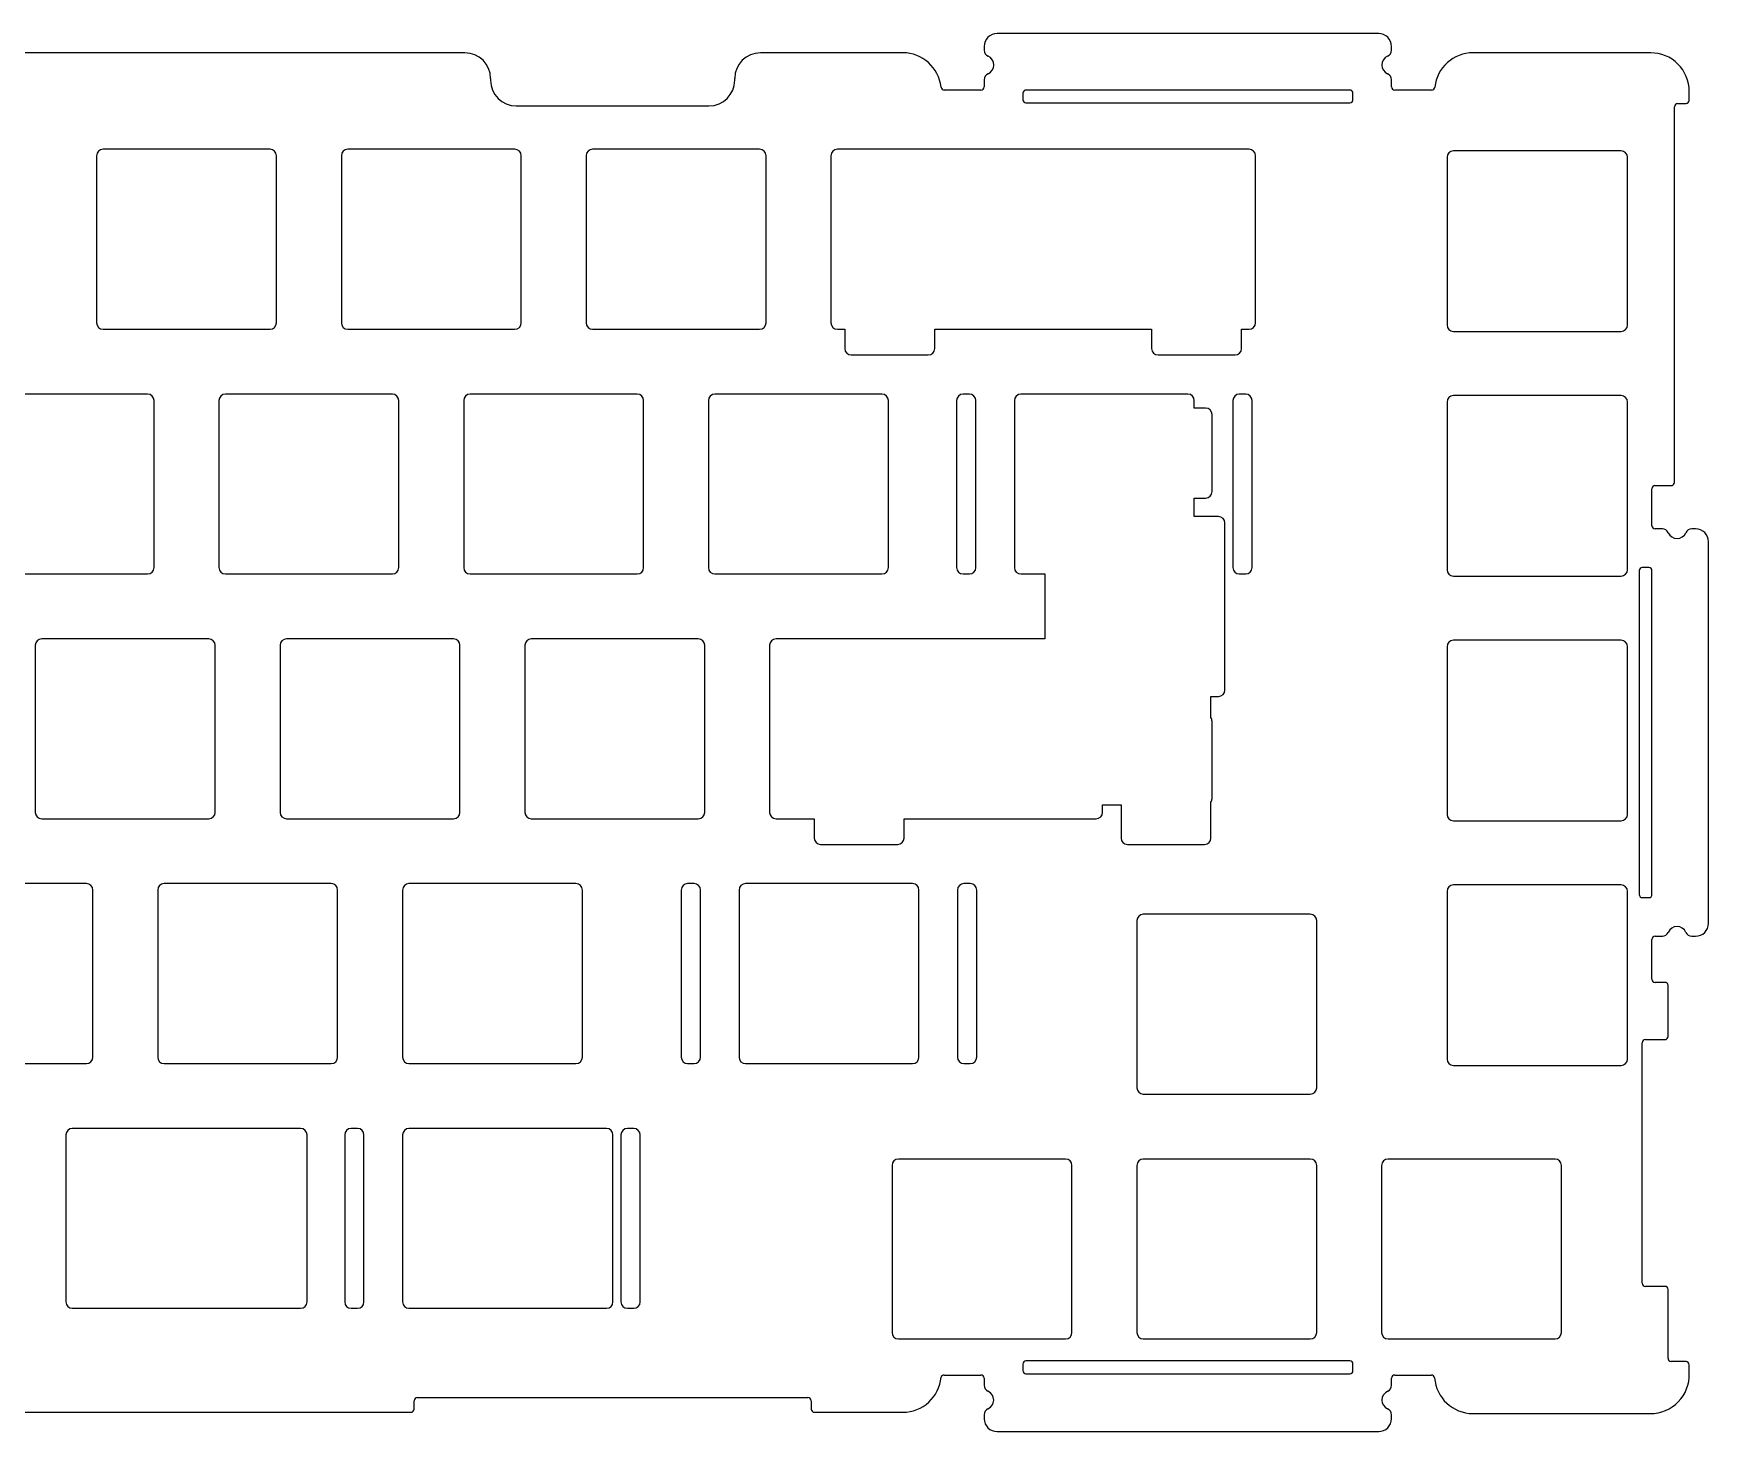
# Model space of a CAD drawing. Header units: millimetres. Extents: x 16 to 338, y 31 to 139.
# Drawn here: x 207.6 to 337.9, y 30.6 to 139.4 of the extents above; entities that cross this region are included whole.
import ezdxf

# ---------------------------------------------------------------- set-up
doc = ezdxf.new("R2010")
doc.units = ezdxf.units.MM

msp = doc.modelspace()

# ---------------------------------------------------------------- linework, layer by layer
at = {"color": 18, "linetype": 'Continuous', "lineweight": 25, "true_color": 0x000000}
for points in [[(281.58, 138.42), (281.58, 138.12)], [(312.28, 139.42), (282.58, 139.42)], [(313.28, 138.12), (313.28, 138.42)], [(241.16, 137.92), (199.32, 137.92)], [(275.24, 137.92), (264.16, 137.92)], [(333.45, 137.92), (319.63, 137.92)], [(243.16, 135.92), (243.16, 135.79)], [(262.16, 135.79), (262.16, 135.92)], [(281.58, 135.83), (281.58, 135.27)], [(313.28, 135.27), (313.28, 135.83)], [(281.33, 135.02), (278.47, 135.02)], [(284.58, 134.77), (284.58, 134.27)], [(310.03, 135.02), (284.83, 135.02)], [(310.28, 134.27), (310.28, 134.77)], [(316.4, 135.02), (313.53, 135.02)], [(336.45, 134.22), (336.45, 134.92)], [(245.16, 133.79), (260.16, 133.79)], [(284.83, 134.02), (310.03, 134.02)], [(335.3, 104.49), (335.3, 133.72)], [(335.55, 133.97), (336.2, 133.97)], [(226, 130.41), (213, 130.41)], [(245.05, 130.41), (232.05, 130.41)], [(264.1, 130.41), (251.1, 130.41)], [(302.2, 130.41), (270.15, 130.41)], [(212.5, 129.91), (212.5, 116.91)], [(226.5, 116.91), (226.5, 129.91)], [(231.55, 129.91), (231.55, 116.91)], [(245.55, 116.91), (245.55, 129.91)], [(250.6, 129.91), (250.6, 116.91)], [(264.6, 116.91), (264.6, 129.91)], [(269.65, 129.91), (269.65, 116.91)], [(302.7, 116.91), (302.7, 129.91)], [(317.6, 129.79), (317.6, 116.74)], [(331.15, 130.29), (318.1, 130.29)], [(331.65, 116.74), (331.65, 129.79)], [(213, 116.41), (226, 116.41)], [(232.05, 116.41), (245.05, 116.41)], [(251.1, 116.41), (264.1, 116.41)], [(270.15, 116.41), (270.73, 116.41)], [(270.73, 116.41), (270.73, 114.91)], [(277.73, 114.91), (277.73, 116.41)], [(277.73, 116.41), (294.61, 116.41)], [(294.61, 116.41), (294.61, 114.91)], [(301.61, 114.91), (301.61, 116.41)], [(301.61, 116.41), (302.2, 116.41)], [(318.1, 116.24), (331.15, 116.24)], [(271.23, 114.41), (277.23, 114.41)], [(295.11, 114.41), (301.11, 114.41)], [(216.47, 111.36), (203.47, 111.36)], [(216.97, 97.86), (216.97, 110.86)], [(222.02, 110.86), (222.02, 97.86)], [(235.52, 111.36), (222.52, 111.36)], [(236.02, 97.86), (236.02, 110.86)], [(241.07, 110.86), (241.07, 97.86)], [(254.57, 111.36), (241.57, 111.36)], [(255.07, 97.86), (255.07, 110.86)], [(260.12, 110.86), (260.12, 97.86)], [(273.62, 111.36), (260.62, 111.36)], [(274.12, 97.86), (274.12, 110.86)], [(279.43, 110.86), (279.43, 97.86)], [(280.43, 111.36), (279.93, 111.36)], [(280.93, 97.86), (280.93, 110.86)], [(283.93, 110.86), (283.93, 97.86)], [(297.43, 111.36), (284.43, 111.36)], [(297.93, 110.27), (297.93, 110.86)], [(300.93, 110.86), (300.93, 97.86)], [(301.93, 111.36), (301.43, 111.36)], [(302.43, 97.86), (302.43, 110.86)], [(331.15, 111.24), (318.1, 111.24)], [(298.81, 110.27), (297.93, 110.27)], [(299.31, 103.77), (299.31, 109.77)], [(317.6, 110.74), (317.6, 97.69)], [(331.65, 97.69), (331.65, 110.74)], [(297.93, 101.83), (297.93, 103.27)], [(297.93, 103.27), (298.81, 103.27)], [(333.55, 101.12), (333.55, 103.99)], [(333.77, 104.24), (335.05, 104.24)], [(299.81, 101.83), (297.93, 101.83)], [(300.31, 88.33), (300.31, 101.33)], [(334.36, 100.87), (333.8, 100.87)], [(336.95, 100.87), (336.65, 100.87)], [(337.95, 70.17), (337.95, 99.87)], [(333.3, 97.87), (332.8, 97.87)], [(203.47, 97.36), (216.47, 97.36)], [(222.52, 97.36), (235.52, 97.36)], [(241.57, 97.36), (254.57, 97.36)], [(260.62, 97.36), (273.62, 97.36)], [(279.93, 97.36), (280.43, 97.36)], [(284.43, 97.36), (286.31, 97.36)], [(286.31, 97.36), (286.31, 92.31)], [(301.43, 97.36), (301.93, 97.36)], [(318.1, 97.19), (331.15, 97.19)], [(332.55, 97.62), (332.55, 72.42)], [(333.55, 72.42), (333.55, 97.62)], [(207.73, 91.81), (207.73, 78.81)], [(221.23, 92.31), (208.23, 92.31)], [(221.73, 78.81), (221.73, 91.81)], [(226.78, 91.81), (226.78, 78.81)], [(240.28, 92.31), (227.28, 92.31)], [(240.78, 78.81), (240.78, 91.81)], [(245.83, 91.81), (245.83, 78.81)], [(259.33, 92.31), (246.33, 92.31)], [(259.83, 78.81), (259.83, 91.81)], [(264.88, 91.81), (264.88, 78.81)], [(286.31, 92.31), (265.38, 92.31)], [(317.6, 91.7), (317.6, 78.65)], [(331.15, 92.2), (318.1, 92.2)], [(331.65, 78.65), (331.65, 91.7)], [(299.23, 86.18), (299.23, 87.83)], [(299.23, 87.83), (299.81, 87.83)], [(299.31, 79.89), (299.31, 85.89)], [(299.23, 76.81), (299.23, 79.61)], [(208.23, 78.31), (221.23, 78.31)], [(227.28, 78.31), (240.28, 78.31)], [(246.33, 78.31), (259.33, 78.31)], [(265.38, 78.31), (268.35, 78.31)], [(268.35, 78.31), (268.35, 76.81)], [(275.35, 76.81), (275.35, 78.31)], [(275.35, 78.31), (290.29, 78.31)], [(290.79, 78.81), (290.79, 79.39)], [(290.79, 79.39), (292.23, 79.39)], [(292.23, 79.39), (292.23, 76.81)], [(318.1, 78.15), (331.15, 78.15)], [(268.85, 76.31), (274.85, 76.31)], [(292.73, 76.31), (298.73, 76.31)], [(211.71, 73.26), (198.71, 73.26)], [(230.76, 73.26), (217.76, 73.26)], [(249.81, 73.26), (236.81, 73.26)], [(259, 73.26), (258.5, 73.26)], [(276, 73.26), (263, 73.26)], [(280.5, 73.26), (280, 73.26)], [(331.15, 73.16), (318.1, 73.16)], [(212.21, 59.76), (212.21, 72.76)], [(217.26, 72.76), (217.26, 59.76)], [(231.26, 59.76), (231.26, 72.76)], [(236.31, 72.76), (236.31, 59.76)], [(250.31, 59.76), (250.31, 72.76)], [(258, 72.76), (258, 59.76)], [(259.5, 59.76), (259.5, 72.76)], [(262.5, 72.76), (262.5, 59.76)], [(276.5, 59.76), (276.5, 72.76)], [(279.5, 72.76), (279.5, 59.76)], [(281, 59.76), (281, 72.76)], [(317.6, 72.66), (317.6, 59.61)], [(331.65, 59.61), (331.65, 72.66)], [(332.8, 72.17), (333.3, 72.17)], [(306.96, 70.88), (293.96, 70.88)], [(293.46, 70.38), (293.46, 57.38)], [(307.46, 57.38), (307.46, 70.38)], [(333.8, 69.17), (334.36, 69.17)], [(336.65, 69.17), (336.95, 69.17)], [(333.55, 65.83), (333.55, 68.92)], [(334.65, 65.58), (333.8, 65.58)], [(334.8, 61.37), (334.8, 65.35)], [(332.8, 42.17), (332.8, 60.87)], [(333.05, 61.12), (334.55, 61.12)], [(198.71, 59.26), (211.71, 59.26)], [(217.76, 59.26), (230.76, 59.26)], [(236.81, 59.26), (249.81, 59.26)], [(258.5, 59.26), (259, 59.26)], [(263, 59.26), (276, 59.26)], [(280, 59.26), (280.5, 59.26)], [(318.1, 59.11), (331.15, 59.11)], [(293.96, 56.88), (306.96, 56.88)], [(210.11, 53.71), (210.11, 40.71)], [(228.38, 54.21), (210.61, 54.21)], [(228.88, 40.71), (228.88, 53.71)], [(231.81, 53.71), (231.81, 40.71)], [(232.81, 54.21), (232.31, 54.21)], [(233.31, 40.71), (233.31, 53.71)], [(236.31, 53.71), (236.31, 40.71)], [(252.19, 54.21), (236.81, 54.21)], [(252.69, 40.71), (252.69, 53.71)], [(253.31, 53.71), (253.31, 40.71)], [(254.31, 54.21), (253.81, 54.21)], [(254.81, 40.71), (254.81, 53.71)], [(274.41, 51.33), (274.41, 38.33)], [(287.91, 51.83), (274.91, 51.83)], [(288.41, 38.33), (288.41, 51.33)], [(293.46, 51.33), (293.46, 38.33)], [(306.96, 51.83), (293.96, 51.83)], [(307.46, 38.33), (307.46, 51.33)], [(312.51, 51.33), (312.51, 38.33)], [(326.01, 51.83), (313.01, 51.83)], [(326.51, 38.33), (326.51, 51.33)], [(334.55, 41.92), (333.05, 41.92)], [(334.8, 36.32), (334.8, 41.67)], [(210.61, 40.21), (228.38, 40.21)], [(232.31, 40.21), (232.81, 40.21)], [(236.81, 40.21), (252.19, 40.21)], [(253.81, 40.21), (254.31, 40.21)], [(274.91, 37.83), (287.91, 37.83)], [(293.96, 37.83), (306.96, 37.83)], [(313.01, 37.83), (326.01, 37.83)], [(284.58, 35.87), (284.58, 35.37)], [(310.03, 36.12), (284.83, 36.12)], [(310.28, 35.37), (310.28, 35.87)], [(336.2, 36.07), (335.05, 36.07)], [(336.45, 35.12), (336.45, 35.82)], [(278.47, 35.02), (281.33, 35.02)], [(281.58, 34.77), (281.58, 34.22)], [(284.83, 35.12), (310.03, 35.12)], [(313.28, 34.22), (313.28, 34.77)], [(313.53, 35.02), (316.38, 35.02)], [(237.21, 32.37), (237.21, 33.02)], [(237.46, 33.27), (267.86, 33.27)], [(268.11, 33.02), (268.11, 32.37)], [(199.32, 32.12), (236.96, 32.12)], [(268.36, 32.12), (275.24, 32.12)], [(281.58, 31.93), (281.58, 31.62)], [(313.28, 31.62), (313.28, 31.93)], [(319.61, 32.02), (333.43, 32.02)], [(282.58, 30.62), (312.28, 30.62)]]:
    msp.add_lwpolyline(points, dxfattribs=at)
for points in [[(282.58, 139.42), (282.03, 139.42), (281.58, 138.98), (281.58, 138.42)], [(313.28, 138.42), (313.28, 138.98), (312.83, 139.42), (312.28, 139.42)], [(243.16, 135.92), (243.16, 137.03), (242.27, 137.92), (241.16, 137.92)], [(264.16, 137.92), (263.06, 137.92), (262.16, 137.03), (262.16, 135.92)], [(278.22, 135.25), (278.05, 136.77), (276.77, 137.92), (275.24, 137.92)], [(281.58, 138.12), (281.58, 137.92), (281.7, 137.74), (281.88, 137.66)], [(312.98, 137.66), (313.16, 137.74), (313.28, 137.92), (313.28, 138.12)], [(319.63, 137.92), (318.1, 137.92), (316.81, 136.77), (316.65, 135.25)], [(243.16, 135.79), (243.16, 134.69), (244.06, 133.79), (245.16, 133.79)], [(260.16, 133.79), (261.27, 133.79), (262.16, 134.69), (262.16, 135.79)], [(281.88, 136.29), (281.7, 136.21), (281.58, 136.03), (281.58, 135.83)], [(313.28, 135.83), (313.28, 136.03), (313.16, 136.21), (312.98, 136.29)], [(278.22, 135.25), (278.23, 135.12), (278.34, 135.02), (278.47, 135.02)], [(281.33, 135.02), (281.47, 135.02), (281.58, 135.14), (281.58, 135.27)], [(284.83, 135.02), (284.69, 135.02), (284.58, 134.91), (284.58, 134.77)], [(284.58, 134.27), (284.58, 134.14), (284.69, 134.02), (284.83, 134.02)], [(310.28, 134.77), (310.28, 134.91), (310.17, 135.02), (310.03, 135.02)], [(310.03, 134.02), (310.17, 134.02), (310.28, 134.14), (310.28, 134.27)], [(316.4, 135.02), (316.52, 135.02), (316.63, 135.12), (316.65, 135.25)], [(335.55, 133.97), (335.41, 133.97), (335.3, 133.86), (335.3, 133.72)], [(336.2, 133.97), (336.34, 133.97), (336.45, 134.09), (336.45, 134.22)], [(213, 130.41), (212.72, 130.41), (212.5, 130.18), (212.5, 129.91)], [(226.5, 129.91), (226.5, 130.18), (226.27, 130.41), (226, 130.41)], [(232.05, 130.41), (231.77, 130.41), (231.55, 130.18), (231.55, 129.91)], [(245.55, 129.91), (245.55, 130.18), (245.32, 130.41), (245.05, 130.41)], [(251.1, 130.41), (250.82, 130.41), (250.6, 130.18), (250.6, 129.91)], [(264.6, 129.91), (264.6, 130.18), (264.37, 130.41), (264.1, 130.41)], [(270.15, 130.41), (269.87, 130.41), (269.65, 130.18), (269.65, 129.91)], [(302.7, 129.91), (302.7, 130.18), (302.47, 130.41), (302.2, 130.41)], [(318.1, 130.29), (317.82, 130.29), (317.6, 130.06), (317.6, 129.79)], [(331.65, 129.79), (331.65, 130.06), (331.42, 130.29), (331.15, 130.29)], [(212.5, 116.91), (212.5, 116.63), (212.72, 116.41), (213, 116.41)], [(226, 116.41), (226.27, 116.41), (226.5, 116.63), (226.5, 116.91)], [(231.55, 116.91), (231.55, 116.63), (231.77, 116.41), (232.05, 116.41)], [(245.05, 116.41), (245.32, 116.41), (245.55, 116.63), (245.55, 116.91)], [(250.6, 116.91), (250.6, 116.63), (250.82, 116.41), (251.1, 116.41)], [(264.1, 116.41), (264.37, 116.41), (264.6, 116.63), (264.6, 116.91)], [(269.65, 116.91), (269.65, 116.63), (269.87, 116.41), (270.15, 116.41)], [(302.2, 116.41), (302.47, 116.41), (302.7, 116.63), (302.7, 116.91)], [(317.6, 116.74), (317.6, 116.46), (317.82, 116.24), (318.1, 116.24)], [(331.15, 116.24), (331.42, 116.24), (331.65, 116.46), (331.65, 116.74)], [(270.73, 114.91), (270.73, 114.63), (270.96, 114.41), (271.23, 114.41)], [(277.23, 114.41), (277.51, 114.41), (277.73, 114.63), (277.73, 114.91)], [(294.61, 114.91), (294.61, 114.63), (294.83, 114.41), (295.11, 114.41)], [(301.11, 114.41), (301.38, 114.41), (301.61, 114.63), (301.61, 114.91)], [(216.97, 110.86), (216.97, 111.13), (216.75, 111.36), (216.47, 111.36)], [(222.52, 111.36), (222.24, 111.36), (222.02, 111.13), (222.02, 110.86)], [(236.02, 110.86), (236.02, 111.13), (235.8, 111.36), (235.52, 111.36)], [(241.57, 111.36), (241.29, 111.36), (241.07, 111.13), (241.07, 110.86)], [(255.07, 110.86), (255.07, 111.13), (254.85, 111.36), (254.57, 111.36)], [(260.62, 111.36), (260.34, 111.36), (260.12, 111.13), (260.12, 110.86)], [(274.12, 110.86), (274.12, 111.13), (273.9, 111.36), (273.62, 111.36)], [(279.93, 111.36), (279.66, 111.36), (279.43, 111.13), (279.43, 110.86)], [(280.93, 110.86), (280.93, 111.13), (280.71, 111.36), (280.43, 111.36)], [(284.43, 111.36), (284.16, 111.36), (283.93, 111.13), (283.93, 110.86)], [(297.93, 110.86), (297.93, 111.13), (297.71, 111.36), (297.43, 111.36)], [(301.43, 111.36), (301.16, 111.36), (300.93, 111.13), (300.93, 110.86)], [(302.43, 110.86), (302.43, 111.13), (302.21, 111.36), (301.93, 111.36)], [(318.1, 111.24), (317.82, 111.24), (317.6, 111.02), (317.6, 110.74)], [(331.65, 110.74), (331.65, 111.02), (331.42, 111.24), (331.15, 111.24)], [(299.31, 109.77), (299.31, 110.05), (299.09, 110.27), (298.81, 110.27)], [(335.05, 104.24), (335.19, 104.24), (335.3, 104.35), (335.3, 104.49)], [(298.81, 103.27), (299.09, 103.27), (299.31, 103.49), (299.31, 103.77)], [(333.77, 104.24), (333.65, 104.22), (333.55, 104.12), (333.55, 103.99)], [(300.31, 101.33), (300.31, 101.61), (300.09, 101.83), (299.81, 101.83)], [(333.55, 101.12), (333.55, 100.99), (333.66, 100.87), (333.8, 100.87)], [(334.82, 100.57), (334.74, 100.76), (334.56, 100.87), (334.36, 100.87)], [(336.65, 100.87), (336.45, 100.87), (336.27, 100.76), (336.19, 100.57)], [(337.95, 99.87), (337.95, 100.43), (337.5, 100.87), (336.95, 100.87)], [(216.47, 97.36), (216.75, 97.36), (216.97, 97.58), (216.97, 97.86)], [(222.02, 97.86), (222.02, 97.58), (222.24, 97.36), (222.52, 97.36)], [(235.52, 97.36), (235.8, 97.36), (236.02, 97.58), (236.02, 97.86)], [(241.07, 97.86), (241.07, 97.58), (241.29, 97.36), (241.57, 97.36)], [(254.57, 97.36), (254.85, 97.36), (255.07, 97.58), (255.07, 97.86)], [(260.12, 97.86), (260.12, 97.58), (260.34, 97.36), (260.62, 97.36)], [(273.62, 97.36), (273.9, 97.36), (274.12, 97.58), (274.12, 97.86)], [(279.43, 97.86), (279.43, 97.58), (279.66, 97.36), (279.93, 97.36)], [(280.43, 97.36), (280.71, 97.36), (280.93, 97.58), (280.93, 97.86)], [(283.93, 97.86), (283.93, 97.58), (284.16, 97.36), (284.43, 97.36)], [(300.93, 97.86), (300.93, 97.58), (301.16, 97.36), (301.43, 97.36)], [(301.93, 97.36), (302.21, 97.36), (302.43, 97.58), (302.43, 97.86)], [(332.8, 97.87), (332.66, 97.87), (332.55, 97.76), (332.55, 97.62)], [(333.55, 97.62), (333.55, 97.76), (333.44, 97.87), (333.3, 97.87)], [(317.6, 97.69), (317.6, 97.42), (317.82, 97.19), (318.1, 97.19)], [(331.15, 97.19), (331.42, 97.19), (331.65, 97.42), (331.65, 97.69)], [(208.23, 92.31), (207.96, 92.31), (207.73, 92.08), (207.73, 91.81)], [(221.73, 91.81), (221.73, 92.08), (221.51, 92.31), (221.23, 92.31)], [(227.28, 92.31), (227.01, 92.31), (226.78, 92.08), (226.78, 91.81)], [(240.78, 91.81), (240.78, 92.08), (240.56, 92.31), (240.28, 92.31)], [(246.33, 92.31), (246.06, 92.31), (245.83, 92.08), (245.83, 91.81)], [(259.83, 91.81), (259.83, 92.08), (259.61, 92.31), (259.33, 92.31)], [(265.38, 92.31), (265.11, 92.31), (264.88, 92.08), (264.88, 91.81)], [(318.1, 92.2), (317.82, 92.2), (317.6, 91.98), (317.6, 91.7)], [(331.65, 91.7), (331.65, 91.98), (331.42, 92.2), (331.15, 92.2)], [(299.81, 87.83), (300.09, 87.83), (300.31, 88.06), (300.31, 88.33)], [(299.31, 85.89), (299.31, 85.99), (299.28, 86.09), (299.23, 86.18)], [(299.23, 79.61), (299.28, 79.7), (299.31, 79.79), (299.31, 79.89)], [(207.73, 78.81), (207.73, 78.53), (207.96, 78.31), (208.23, 78.31)], [(221.23, 78.31), (221.51, 78.31), (221.73, 78.53), (221.73, 78.81)], [(226.78, 78.81), (226.78, 78.53), (227.01, 78.31), (227.28, 78.31)], [(240.28, 78.31), (240.56, 78.31), (240.78, 78.53), (240.78, 78.81)], [(245.83, 78.81), (245.83, 78.53), (246.06, 78.31), (246.33, 78.31)], [(259.33, 78.31), (259.61, 78.31), (259.83, 78.53), (259.83, 78.81)], [(264.88, 78.81), (264.88, 78.53), (265.11, 78.31), (265.38, 78.31)], [(290.29, 78.31), (290.57, 78.31), (290.79, 78.53), (290.79, 78.81)], [(317.6, 78.65), (317.6, 78.37), (317.82, 78.15), (318.1, 78.15)], [(331.15, 78.15), (331.42, 78.15), (331.65, 78.37), (331.65, 78.65)], [(268.35, 76.81), (268.35, 76.53), (268.58, 76.31), (268.85, 76.31)], [(274.85, 76.31), (275.13, 76.31), (275.35, 76.53), (275.35, 76.81)], [(292.23, 76.81), (292.23, 76.53), (292.45, 76.31), (292.73, 76.31)], [(298.73, 76.31), (299, 76.31), (299.23, 76.53), (299.23, 76.81)], [(212.21, 72.76), (212.21, 73.03), (211.98, 73.26), (211.71, 73.26)], [(217.76, 73.26), (217.48, 73.26), (217.26, 73.03), (217.26, 72.76)], [(231.26, 72.76), (231.26, 73.03), (231.03, 73.26), (230.76, 73.26)], [(236.81, 73.26), (236.53, 73.26), (236.31, 73.03), (236.31, 72.76)], [(250.31, 72.76), (250.31, 73.03), (250.08, 73.26), (249.81, 73.26)], [(258.5, 73.26), (258.23, 73.26), (258, 73.03), (258, 72.76)], [(259.5, 72.76), (259.5, 73.03), (259.28, 73.26), (259, 73.26)], [(263, 73.26), (262.73, 73.26), (262.5, 73.03), (262.5, 72.76)], [(276.5, 72.76), (276.5, 73.03), (276.28, 73.26), (276, 73.26)], [(280, 73.26), (279.73, 73.26), (279.5, 73.03), (279.5, 72.76)], [(281, 72.76), (281, 73.03), (280.78, 73.26), (280.5, 73.26)], [(318.1, 73.16), (317.82, 73.16), (317.6, 72.93), (317.6, 72.66)], [(331.65, 72.66), (331.65, 72.93), (331.42, 73.16), (331.15, 73.16)], [(332.55, 72.42), (332.55, 72.29), (332.66, 72.17), (332.8, 72.17)], [(333.3, 72.17), (333.44, 72.17), (333.55, 72.29), (333.55, 72.42)], [(293.96, 70.88), (293.68, 70.88), (293.46, 70.65), (293.46, 70.38)], [(307.46, 70.38), (307.46, 70.65), (307.23, 70.88), (306.96, 70.88)], [(333.8, 69.17), (333.66, 69.17), (333.55, 69.06), (333.55, 68.92)], [(334.36, 69.17), (334.56, 69.17), (334.74, 69.29), (334.82, 69.47)], [(336.19, 69.47), (336.27, 69.29), (336.45, 69.17), (336.65, 69.17)], [(336.95, 69.17), (337.5, 69.17), (337.95, 69.62), (337.95, 70.17)], [(333.55, 65.83), (333.55, 65.69), (333.66, 65.58), (333.8, 65.58)], [(334.8, 65.35), (334.8, 65.45), (334.74, 65.54), (334.65, 65.58)], [(334.55, 61.12), (334.69, 61.12), (334.8, 61.24), (334.8, 61.37)], [(333.05, 61.12), (332.91, 61.12), (332.8, 61.01), (332.8, 60.87)], [(211.71, 59.26), (211.98, 59.26), (212.21, 59.48), (212.21, 59.76)], [(217.26, 59.76), (217.26, 59.48), (217.48, 59.26), (217.76, 59.26)], [(230.76, 59.26), (231.03, 59.26), (231.26, 59.48), (231.26, 59.76)], [(236.31, 59.76), (236.31, 59.48), (236.53, 59.26), (236.81, 59.26)], [(249.81, 59.26), (250.08, 59.26), (250.31, 59.48), (250.31, 59.76)], [(258, 59.76), (258, 59.48), (258.23, 59.26), (258.5, 59.26)], [(259, 59.26), (259.28, 59.26), (259.5, 59.48), (259.5, 59.76)], [(262.5, 59.76), (262.5, 59.48), (262.73, 59.26), (263, 59.26)], [(276, 59.26), (276.28, 59.26), (276.5, 59.48), (276.5, 59.76)], [(279.5, 59.76), (279.5, 59.48), (279.73, 59.26), (280, 59.26)], [(280.5, 59.26), (280.78, 59.26), (281, 59.48), (281, 59.76)], [(317.6, 59.61), (317.6, 59.33), (317.82, 59.11), (318.1, 59.11)], [(331.15, 59.11), (331.42, 59.11), (331.65, 59.33), (331.65, 59.61)], [(293.46, 57.38), (293.46, 57.1), (293.68, 56.88), (293.96, 56.88)], [(306.96, 56.88), (307.23, 56.88), (307.46, 57.1), (307.46, 57.38)], [(210.61, 54.21), (210.34, 54.21), (210.11, 53.98), (210.11, 53.71)], [(228.88, 53.71), (228.88, 53.98), (228.65, 54.21), (228.38, 54.21)], [(232.31, 54.21), (232.03, 54.21), (231.81, 53.98), (231.81, 53.71)], [(233.31, 53.71), (233.31, 53.98), (233.08, 54.21), (232.81, 54.21)], [(236.81, 54.21), (236.53, 54.21), (236.31, 53.98), (236.31, 53.71)], [(252.69, 53.71), (252.69, 53.98), (252.47, 54.21), (252.19, 54.21)], [(253.81, 54.21), (253.53, 54.21), (253.31, 53.98), (253.31, 53.71)], [(254.81, 53.71), (254.81, 53.98), (254.58, 54.21), (254.31, 54.21)], [(274.91, 51.83), (274.63, 51.83), (274.41, 51.6), (274.41, 51.33)], [(288.41, 51.33), (288.41, 51.6), (288.18, 51.83), (287.91, 51.83)], [(293.96, 51.83), (293.68, 51.83), (293.46, 51.6), (293.46, 51.33)], [(307.46, 51.33), (307.46, 51.6), (307.23, 51.83), (306.96, 51.83)], [(313.01, 51.83), (312.73, 51.83), (312.51, 51.6), (312.51, 51.33)], [(326.51, 51.33), (326.51, 51.6), (326.28, 51.83), (326.01, 51.83)], [(332.8, 42.17), (332.8, 42.04), (332.91, 41.92), (333.05, 41.92)], [(334.8, 41.67), (334.8, 41.81), (334.69, 41.92), (334.55, 41.92)], [(210.11, 40.71), (210.11, 40.43), (210.34, 40.21), (210.61, 40.21)], [(228.38, 40.21), (228.65, 40.21), (228.88, 40.43), (228.88, 40.71)], [(231.81, 40.71), (231.81, 40.43), (232.03, 40.21), (232.31, 40.21)], [(232.81, 40.21), (233.08, 40.21), (233.31, 40.43), (233.31, 40.71)], [(236.31, 40.71), (236.31, 40.43), (236.53, 40.21), (236.81, 40.21)], [(252.19, 40.21), (252.47, 40.21), (252.69, 40.43), (252.69, 40.71)], [(253.31, 40.71), (253.31, 40.43), (253.53, 40.21), (253.81, 40.21)], [(254.31, 40.21), (254.58, 40.21), (254.81, 40.43), (254.81, 40.71)], [(274.41, 38.33), (274.41, 38.05), (274.63, 37.83), (274.91, 37.83)], [(287.91, 37.83), (288.18, 37.83), (288.41, 38.05), (288.41, 38.33)], [(293.46, 38.33), (293.46, 38.05), (293.68, 37.83), (293.96, 37.83)], [(306.96, 37.83), (307.23, 37.83), (307.46, 38.05), (307.46, 38.33)], [(312.51, 38.33), (312.51, 38.05), (312.73, 37.83), (313.01, 37.83)], [(326.01, 37.83), (326.28, 37.83), (326.51, 38.05), (326.51, 38.33)], [(284.83, 36.12), (284.69, 36.12), (284.58, 36.01), (284.58, 35.87)], [(284.58, 35.37), (284.58, 35.24), (284.69, 35.12), (284.83, 35.12)], [(310.28, 35.87), (310.28, 36.01), (310.17, 36.12), (310.03, 36.12)], [(310.03, 35.12), (310.17, 35.12), (310.28, 35.24), (310.28, 35.37)], [(336.45, 35.82), (336.45, 35.96), (336.34, 36.07), (336.2, 36.07)], [(275.24, 32.12), (276.8, 32.12), (278.09, 33.31), (278.23, 34.86)], [(278.47, 35.02), (278.36, 35.02), (278.27, 34.96), (278.23, 34.86)], [(281.58, 34.77), (281.58, 34.91), (281.46, 35.02), (281.33, 35.02)], [(281.58, 34.22), (281.57, 34.02), (281.69, 33.84), (281.87, 33.76)], [(312.99, 33.76), (313.17, 33.84), (313.28, 34.02), (313.28, 34.22)], [(313.53, 35.02), (313.39, 35.02), (313.28, 34.91), (313.28, 34.77)], [(316.63, 34.79), (316.62, 34.92), (316.51, 35.02), (316.38, 35.02)], [(316.63, 34.79), (316.75, 33.24), (318.05, 32.03), (319.61, 32.02)], [(237.46, 33.27), (237.32, 33.27), (237.21, 33.16), (237.21, 33.02)], [(268.11, 33.02), (268.11, 33.16), (268, 33.27), (267.86, 33.27)], [(236.96, 32.12), (237.1, 32.12), (237.21, 32.24), (237.21, 32.37)], [(268.11, 32.37), (268.11, 32.24), (268.22, 32.12), (268.36, 32.12)], [(281.87, 32.39), (281.69, 32.31), (281.58, 32.13), (281.58, 31.93)], [(281.58, 31.62), (281.58, 31.07), (282.02, 30.62), (282.58, 30.62)], [(312.28, 30.62), (312.83, 30.62), (313.28, 31.07), (313.28, 31.62)], [(313.28, 31.93), (313.28, 32.13), (313.16, 32.31), (312.98, 32.39)]]:
    msp.add_open_spline(points, degree=3, dxfattribs=at)
for points in [[(281.88, 136.29), (282.16, 136.41), (282.33, 136.68), (282.33, 136.97), (282.33, 137.27), (282.16, 137.54), (281.88, 137.66)], [(312.98, 137.66), (312.71, 137.54), (312.53, 137.27), (312.53, 136.97), (312.53, 136.68), (312.71, 136.41), (312.98, 136.29)], [(336.45, 134.92), (336.45, 135.72), (336.13, 136.48), (335.57, 137.04), (335.01, 137.61), (334.25, 137.92), (333.45, 137.92)], [(313.28, 135.27), (313.28, 135.21), (313.31, 135.14), (313.36, 135.1), (313.4, 135.05), (313.47, 135.02), (313.53, 135.02)], [(334.82, 100.57), (334.94, 100.3), (335.21, 100.12), (335.5, 100.12), (335.8, 100.12), (336.07, 100.3), (336.19, 100.57)], [(336.19, 69.47), (336.07, 69.75), (335.8, 69.92), (335.5, 69.92), (335.21, 69.92), (334.94, 69.75), (334.82, 69.47)], [(334.8, 36.32), (334.8, 36.26), (334.83, 36.19), (334.87, 36.15), (334.92, 36.1), (334.98, 36.07), (335.05, 36.07)], [(333.43, 32.02), (334.24, 32.02), (335.03, 32.34), (335.6, 32.93), (336.17, 33.51), (336.48, 34.31), (336.45, 35.12)], [(281.87, 32.39), (282.15, 32.51), (282.32, 32.78), (282.32, 33.07), (282.32, 33.37), (282.15, 33.64), (281.87, 33.76)], [(312.99, 33.76), (312.71, 33.64), (312.53, 33.37), (312.53, 33.07), (312.53, 32.78), (312.71, 32.51), (312.98, 32.39)]]:
    msp.add_open_spline(points, degree=3, knots=[0, 0, 0, 0, 1, 1, 1, 2, 2, 2, 2], dxfattribs=at)

doc.saveas('drawing.dxf')
